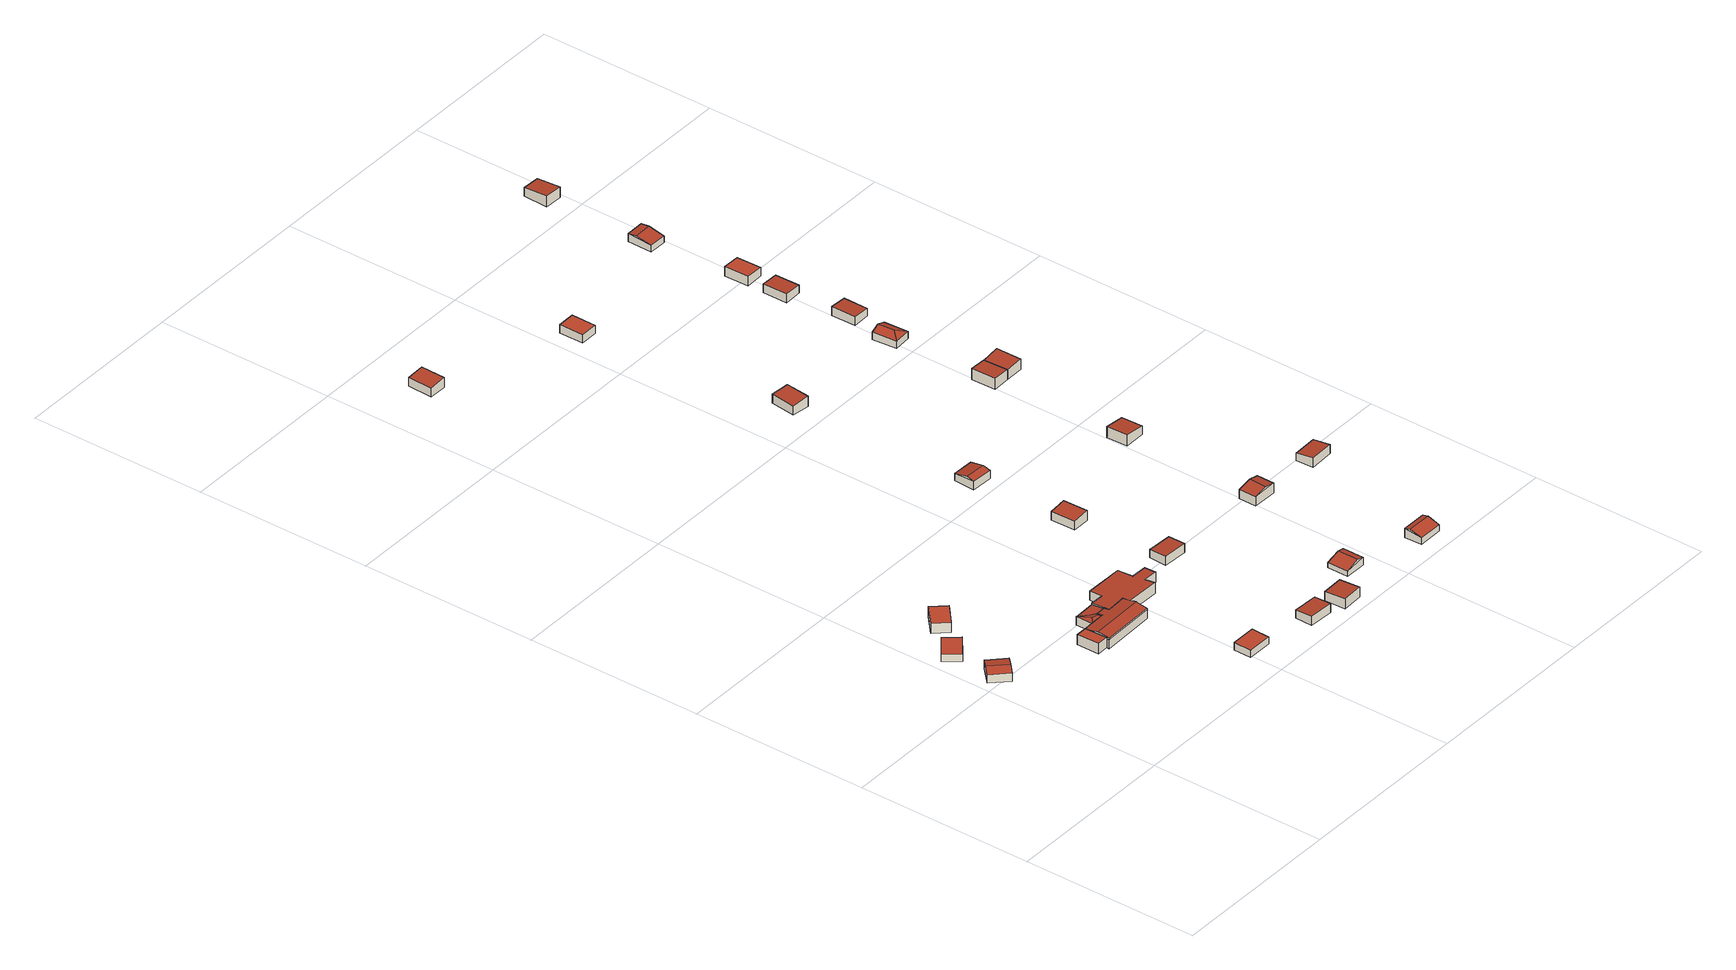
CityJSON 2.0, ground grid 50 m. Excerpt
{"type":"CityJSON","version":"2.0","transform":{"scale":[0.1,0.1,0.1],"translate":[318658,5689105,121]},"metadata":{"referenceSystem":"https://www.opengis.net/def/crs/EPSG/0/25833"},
"CityObjects":{
"building1":{"type":"Building","attributes":{"Dachtyp_tdc":"tdcGableRoof","Gemeindeschluessel":14713000,"Dachneigung":10.08,"QualitaetDacherkennung":74,"Geometrietyp2DReferenz":"3000","function":"31001_9998","roofType":"3100","measuredHeight":3.06},"geometry":[{"type":"MultiSurface","lod":"2","boundaries":[[[0,1,2,3]],[[1,4,5,2]],[[4,6,7,5]],[[6,0,3,7]],[[4,1,8]],[[0,6,9]],[[1,0,9,8]],[[6,4,8,9]],[[3,2,5,7]]],"semantics":{"surfaces":[{"type":"WallSurface"},{"type":"RoofSurface"},{"type":"GroundSurface"}],"values":[0,0,0,0,0,0,1,1,2]}}]},
"building2":{"type":"Building","attributes":{"Dachtyp_tdc":"tdcGableRoof","Gemeindeschluessel":14713000,"Dachneigung":11.35,"QualitaetDacherkennung":38,"Geometrietyp2DReferenz":"3000","function":"31001_9998","roofType":"3100","measuredHeight":3.17},"geometry":[{"type":"MultiSurface","lod":"2","boundaries":[[[10,11,12,13]],[[11,14,15,12]],[[14,16,17,15]],[[16,10,13,17]],[[14,11,18]],[[10,16,19]],[[11,10,19,18]],[[16,14,18,19]],[[13,12,15,17]]],"semantics":{"surfaces":[{"type":"WallSurface"},{"type":"RoofSurface"},{"type":"GroundSurface"}],"values":[0,0,0,0,0,0,1,1,2]}}]},
"building3":{"type":"Building","attributes":{"Dachtyp_tdc":"tdcPolyFlatRoof","Gemeindeschluessel":14713000,"Dachneigung":0,"QualitaetDacherkennung":58,"Geometrietyp2DReferenz":"3000","function":"31001_9998","roofType":"1000","measuredHeight":2.92},"geometry":[{"type":"MultiSurface","lod":"2","boundaries":[[[20,21,22,23]],[[21,24,25,22]],[[24,26,27,25]],[[26,20,23,27]],[[26,24,21,20]],[[23,22,25,27]]],"semantics":{"surfaces":[{"type":"WallSurface"},{"type":"RoofSurface"},{"type":"GroundSurface"}],"values":[0,0,0,0,1,2]}}]},
"building4":{"type":"Building","attributes":{"Dachtyp_tdc":"tdcPolyFlatRoof","Gemeindeschluessel":14713000,"Dachneigung":0,"QualitaetDacherkennung":66,"Geometrietyp2DReferenz":"3000","function":"31001_9998","roofType":"1000","measuredHeight":3},"geometry":[{"type":"MultiSurface","lod":"2","boundaries":[[[28,29,30,31]],[[29,32,33,30]],[[32,34,35,33]],[[34,28,31,35]],[[34,32,29,28]],[[31,30,33,35]]],"semantics":{"surfaces":[{"type":"WallSurface"},{"type":"RoofSurface"},{"type":"GroundSurface"}],"values":[0,0,0,0,1,2]}}]},
"building5":{"type":"Building","attributes":{"Dachtyp_tdc":"tdcFreeFormRoof","Gemeindeschluessel":14713000,"Dachneigung":10.17,"QualitaetDacherkennung":91,"Geometrietyp2DReferenz":"3000","function":"31001_9998","roofType":"5000","measuredHeight":3.56},"geometry":[{"type":"MultiSurface","lod":"2","boundaries":[[[36,37,38,39]],[[37,40,41,38]],[[40,42,43,41]],[[42,44,45,43]],[[44,46,47,45]],[[46,48,49,47]],[[48,50,51,49]],[[50,52,53,51]],[[52,54,55,53]],[[54,56,57,55]],[[56,58,31,57]],[[58,59,35,31]],[[59,60,61,35]],[[60,62,63,61]],[[62,64,65,63]],[[64,66,67,65]],[[66,68,69,67]],[[68,70,71,69]],[[70,72,73,71]],[[72,36,39,73]],[[74,75,76,77,78]],[[68,79,80,81,82,83,76,75,84,85,86,87,88,89,90,91,92,93,70]],[[70,93,72]],[[72,93,92,36]],[[36,92,91,37]],[[37,91,90,40]],[[40,90,89,42]],[[42,89,88,44]],[[44,88,87,46]],[[46,87,86,48]],[[48,86,85,50]],[[50,85,84,52]],[[52,84,75,74,54]],[[58,77,76,83,59]],[[59,83,82,60]],[[60,82,81,62]],[[62,81,80,64]],[[64,80,79,66]],[[66,79,68]],[[56,78,77,58]],[[54,74,78,56]],[[39,38,41,43,45,47,49,51,53,55,57,31,35,61,63,65,67,69,71,73]]],"semantics":{"surfaces":[{"type":"WallSurface"},{"type":"RoofSurface"},{"type":"GroundSurface"}],"values":[0,0,0,0,0,0,0,0,0,0,0,0,0,0,0,0,0,0,0,0,1,1,0,0,0,0,0,0,0,0,0,0,0,0,0,0,0,0,0,0,0,2]}}]},
"building6":{"type":"Building","attributes":{"Gemeindeschluessel":14713000,"Geometrietyp2DReferenz":"3000","function":"31001_9998","roofType":"9999"},"children":["building6-1","building6-2"]},
"building6-1":{"type":"BuildingPart","attributes":{"Dachtyp_tdc":"tdcFreeFormRoof","Dachneigung":14.3,"QualitaetDacherkennung":32,"Geometrietyp2DReferenz":"3000","roofType":"5000","measuredHeight":2.86},"parents":["building6"],"geometry":[{"type":"MultiSurface","lod":"2","boundaries":[[[94,95,96,97]],[[95,98,99,100,96]],[[101,94,97,102]],[[103,104,101,105,98]],[[103,98,95]],[[104,103,95,94]],[[104,94,101]],[[97,96,100,102]],[[105,99,98]],[[102,100,99,105,101]]],"semantics":{"surfaces":[{"type":"WallSurface"},{"type":"RoofSurface"},{"type":"GroundSurface"},{"type":"ClosureSurface"}],"values":[0,0,0,1,1,1,1,2,0,3]}}]},
"building6-2":{"type":"BuildingPart","attributes":{"Dachtyp_tdc":"tdcPolyFlatRoof","Dachneigung":4.3,"QualitaetDacherkennung":59,"Geometrietyp2DReferenz":"3000","roofType":"2100","measuredHeight":2.55},"parents":["building6"],"geometry":[{"type":"MultiSurface","lod":"2","boundaries":[[[106,70,107,108]],[[70,68,101,102,107]],[[99,106,108,100]],[[99,105,68,70,106]],[[108,107,102,100]],[[105,101,68]],[[99,100,102,101,105]]],"semantics":{"surfaces":[{"type":"WallSurface"},{"type":"RoofSurface"},{"type":"GroundSurface"},{"type":"ClosureSurface"}],"values":[0,0,0,1,2,0,3]}}]},
"building7":{"type":"Building","attributes":{"Dachtyp_tdc":"tdcPolyFlatRoof","Gemeindeschluessel":14713000,"Dachneigung":2.62,"QualitaetDacherkennung":82,"Geometrietyp2DReferenz":"3000","function":"31001_9998","roofType":"2100","measuredHeight":2.39},"geometry":[{"type":"MultiSurface","lod":"2","boundaries":[[[109,110,111,112]],[[110,113,114,111]],[[113,115,116,114]],[[115,109,112,116]],[[115,113,110,109]],[[112,111,114,116]]],"semantics":{"surfaces":[{"type":"WallSurface"},{"type":"RoofSurface"},{"type":"GroundSurface"}],"values":[0,0,0,0,1,2]}}]},
"building8":{"type":"Building","attributes":{"Dachtyp_tdc":"tdcPolyFlatRoof","Gemeindeschluessel":14713000,"Dachneigung":3.15,"QualitaetDacherkennung":80,"Geometrietyp2DReferenz":"3000","function":"31001_9998","roofType":"2100","measuredHeight":3.2},"geometry":[{"type":"MultiSurface","lod":"2","boundaries":[[[117,118,119,120]],[[118,121,122,119]],[[121,123,124,122]],[[123,125,126,124]],[[125,127,128,126]],[[127,129,130,128]],[[129,131,132,130]],[[131,133,134,132]],[[133,135,136,134]],[[135,137,138,136]],[[137,139,140,138]],[[139,141,142,140]],[[141,143,144,142]],[[143,145,146,144]],[[145,147,148,146]],[[147,149,150,148]],[[149,151,152,150]],[[151,117,120,152]],[[151,149,147,145,143,141,139,137,135,133,131,129,127,125,123,121,118,117]],[[120,119,122,124,126,128,130,132,134,136,138,140,142,144,146,148,150,152]]],"semantics":{"surfaces":[{"type":"WallSurface"},{"type":"RoofSurface"},{"type":"GroundSurface"}],"values":[0,0,0,0,0,0,0,0,0,0,0,0,0,0,0,0,0,0,1,2]}}]},
"building9":{"type":"Building","attributes":{"Dachtyp_tdc":"tdcPolyFlatRoof","Gemeindeschluessel":14713000,"Dachneigung":3.42,"QualitaetDacherkennung":80,"Geometrietyp2DReferenz":"3000","function":"31001_9998","roofType":"2100","measuredHeight":2.65},"geometry":[{"type":"MultiSurface","lod":"2","boundaries":[[[153,154,155,156]],[[154,157,158,155]],[[157,159,160,158]],[[159,153,156,160]],[[159,157,154,153]],[[156,155,158,160]]],"semantics":{"surfaces":[{"type":"WallSurface"},{"type":"RoofSurface"},{"type":"GroundSurface"}],"values":[0,0,0,0,1,2]}}]},
"building10":{"type":"Building","attributes":{"Dachtyp_tdc":"tdcPolyFlatRoof","Gemeindeschluessel":14713000,"Dachneigung":3.77,"QualitaetDacherkennung":80,"Geometrietyp2DReferenz":"3000","function":"31001_9998","roofType":"2100","measuredHeight":3.01},"geometry":[{"type":"MultiSurface","lod":"2","boundaries":[[[161,162,163,164]],[[162,165,166,163]],[[165,167,168,166]],[[167,161,164,168]],[[167,165,162,161]],[[164,163,166,168]]],"semantics":{"surfaces":[{"type":"WallSurface"},{"type":"RoofSurface"},{"type":"GroundSurface"}],"values":[0,0,0,0,1,2]}}]},
"building11":{"type":"Building","attributes":{"Dachtyp_tdc":"tdcPolyFlatRoof","Gemeindeschluessel":14713000,"Dachneigung":3.07,"QualitaetDacherkennung":66,"Geometrietyp2DReferenz":"3000","function":"31001_9998","roofType":"2100","measuredHeight":2.6},"geometry":[{"type":"MultiSurface","lod":"2","boundaries":[[[169,170,171,172]],[[170,173,174,171]],[[173,175,176,174]],[[175,169,172,176]],[[175,173,170,169]],[[172,171,174,176]]],"semantics":{"surfaces":[{"type":"WallSurface"},{"type":"RoofSurface"},{"type":"GroundSurface"}],"values":[0,0,0,0,1,2]}}]},
"building12":{"type":"Building","attributes":{"Dachtyp_tdc":"tdcPolyFlatRoof","Gemeindeschluessel":14713000,"Dachneigung":4.55,"QualitaetDacherkennung":79,"Geometrietyp2DReferenz":"3000","function":"31001_9998","roofType":"2100","measuredHeight":2.93},"geometry":[{"type":"MultiSurface","lod":"2","boundaries":[[[177,178,179,180]],[[178,181,182,179]],[[181,183,184,182]],[[183,177,180,184]],[[183,181,178,177]],[[180,179,182,184]]],"semantics":{"surfaces":[{"type":"WallSurface"},{"type":"RoofSurface"},{"type":"GroundSurface"}],"values":[0,0,0,0,1,2]}}]},
"building13":{"type":"Building","attributes":{"Dachtyp_tdc":"tdcPolyFlatRoof","Gemeindeschluessel":14713000,"Dachneigung":4.86,"QualitaetDacherkennung":92,"Geometrietyp2DReferenz":"3000","function":"31001_9998","roofType":"2100","measuredHeight":2.9},"geometry":[{"type":"MultiSurface","lod":"2","boundaries":[[[185,186,187,188]],[[186,189,190,187]],[[189,191,192,190]],[[191,185,188,192]],[[191,189,186,185]],[[188,187,190,192]]],"semantics":{"surfaces":[{"type":"WallSurface"},{"type":"RoofSurface"},{"type":"GroundSurface"}],"values":[0,0,0,0,1,2]}}]},
"building14":{"type":"Building","attributes":{"Dachtyp_tdc":"tdcGableRoof","Gemeindeschluessel":14713000,"Dachneigung":18.81,"QualitaetDacherkennung":91,"Geometrietyp2DReferenz":"3000","function":"31001_9998","roofType":"3100","measuredHeight":2.88},"geometry":[{"type":"MultiSurface","lod":"2","boundaries":[[[193,194,195,196]],[[194,197,198,195]],[[197,199,200,198]],[[199,193,196,200]],[[197,194,201]],[[193,199,202]],[[194,193,202,201]],[[199,197,201,202]],[[196,195,198,200]]],"semantics":{"surfaces":[{"type":"WallSurface"},{"type":"RoofSurface"},{"type":"GroundSurface"}],"values":[0,0,0,0,0,0,1,1,2]}}]},
"building15":{"type":"Building","attributes":{"Dachtyp_tdc":"tdcGableRoof","Gemeindeschluessel":14713000,"Dachneigung":13.33,"QualitaetDacherkennung":83,"Geometrietyp2DReferenz":"3000","function":"31001_9998","roofType":"3100","measuredHeight":3},"geometry":[{"type":"MultiSurface","lod":"2","boundaries":[[[203,204,205,206]],[[204,207,208,205]],[[207,209,210,208]],[[209,203,206,210]],[[207,204,211]],[[203,209,212]],[[204,203,212,211]],[[209,207,211,212]],[[206,205,208,210]]],"semantics":{"surfaces":[{"type":"WallSurface"},{"type":"RoofSurface"},{"type":"GroundSurface"}],"values":[0,0,0,0,0,0,1,1,2]}}]},
"building16":{"type":"Building","attributes":{"Dachtyp_tdc":"tdcPolyFlatRoof","Gemeindeschluessel":14713000,"Dachneigung":5.1,"QualitaetDacherkennung":85,"Geometrietyp2DReferenz":"3000","function":"31001_9998","roofType":"2100","measuredHeight":3.06},"geometry":[{"type":"MultiSurface","lod":"2","boundaries":[[[213,214,215,216]],[[214,217,218,215]],[[217,219,220,218]],[[219,213,216,220]],[[219,217,214,213]],[[216,215,218,220]]],"semantics":{"surfaces":[{"type":"WallSurface"},{"type":"RoofSurface"},{"type":"GroundSurface"}],"values":[0,0,0,0,1,2]}}]},
"building17":{"type":"Building","attributes":{"Dachtyp_tdc":"tdcGableRoof","Gemeindeschluessel":14713000,"Dachneigung":18.92,"QualitaetDacherkennung":72,"Geometrietyp2DReferenz":"3000","function":"31001_9998","roofType":"3100","measuredHeight":3.11},"geometry":[{"type":"MultiSurface","lod":"2","boundaries":[[[221,222,223,224]],[[222,225,226,223]],[[225,227,228,226]],[[227,221,224,228]],[[225,222,229]],[[221,227,230]],[[222,221,230,229]],[[227,225,229,230]],[[224,223,226,228]]],"semantics":{"surfaces":[{"type":"WallSurface"},{"type":"RoofSurface"},{"type":"GroundSurface"}],"values":[0,0,0,0,0,0,1,1,2]}}]},
"building18":{"type":"Building","attributes":{"Dachtyp_tdc":"tdcGableRoof","Gemeindeschluessel":14713000,"Dachneigung":11.51,"QualitaetDacherkennung":73,"Geometrietyp2DReferenz":"3000","function":"31001_9998","roofType":"3100","measuredHeight":3.46},"geometry":[{"type":"MultiSurface","lod":"2","boundaries":[[[231,232,233,234]],[[232,235,236,233]],[[235,237,238,236]],[[237,231,234,238]],[[235,232,239]],[[231,237,240]],[[232,231,240,239]],[[237,235,239,240]],[[234,233,236,238]]],"semantics":{"surfaces":[{"type":"WallSurface"},{"type":"RoofSurface"},{"type":"GroundSurface"}],"values":[0,0,0,0,0,0,1,1,2]}}]},
"building19":{"type":"Building","attributes":{"Dachtyp_tdc":"tdcPolyFlatRoof","Gemeindeschluessel":14713000,"Dachneigung":0,"QualitaetDacherkennung":89,"Geometrietyp2DReferenz":"3000","function":"31001_9998","roofType":"1000","measuredHeight":2.4},"geometry":[{"type":"MultiSurface","lod":"2","boundaries":[[[241,242,243,244]],[[242,245,246,243]],[[245,247,248,246]],[[247,241,244,248]],[[247,245,242,241]],[[244,243,246,248]]],"semantics":{"surfaces":[{"type":"WallSurface"},{"type":"RoofSurface"},{"type":"GroundSurface"}],"values":[0,0,0,0,1,2]}}]},
"building20":{"type":"Building","attributes":{"Dachtyp_tdc":"tdcPolyFlatRoof","Gemeindeschluessel":14713000,"Dachneigung":6.09,"QualitaetDacherkennung":80,"Geometrietyp2DReferenz":"3000","function":"31001_9998","roofType":"2100","measuredHeight":3.15},"geometry":[{"type":"MultiSurface","lod":"2","boundaries":[[[249,250,251,252]],[[250,253,254,251]],[[253,255,256,254]],[[255,249,252,256]],[[255,253,250,249]],[[252,251,254,256]]],"semantics":{"surfaces":[{"type":"WallSurface"},{"type":"RoofSurface"},{"type":"GroundSurface"}],"values":[0,0,0,0,1,2]}}]},
"building21":{"type":"Building","attributes":{"Dachtyp_tdc":"tdcPolyFlatRoof","Gemeindeschluessel":14713000,"Dachneigung":6.44,"QualitaetDacherkennung":90,"Geometrietyp2DReferenz":"3000","function":"31001_9998","roofType":"2100","measuredHeight":2.7},"geometry":[{"type":"MultiSurface","lod":"2","boundaries":[[[257,258,259,260]],[[258,261,262,259]],[[261,263,264,262]],[[263,257,260,264]],[[263,261,258,257]],[[260,259,262,264]]],"semantics":{"surfaces":[{"type":"WallSurface"},{"type":"RoofSurface"},{"type":"GroundSurface"}],"values":[0,0,0,0,1,2]}}]},
"building22":{"type":"Building","attributes":{"Dachtyp_tdc":"tdcPolyFlatRoof","Gemeindeschluessel":14713000,"Dachneigung":4.92,"QualitaetDacherkennung":94,"Geometrietyp2DReferenz":"3000","function":"31001_9998","roofType":"2100","measuredHeight":3.26},"geometry":[{"type":"MultiSurface","lod":"2","boundaries":[[[265,266,267,268]],[[266,269,270,267]],[[269,271,272,270]],[[271,265,268,272]],[[271,269,266,265]],[[268,267,270,272]]],"semantics":{"surfaces":[{"type":"WallSurface"},{"type":"RoofSurface"},{"type":"GroundSurface"}],"values":[0,0,0,0,1,2]}}]},
"building23":{"type":"Building","attributes":{"Dachtyp_tdc":"tdcPolyFlatRoof","Gemeindeschluessel":14713000,"Dachneigung":3.39,"QualitaetDacherkennung":94,"Geometrietyp2DReferenz":"3000","function":"31001_9998","roofType":"2100","measuredHeight":2.98},"geometry":[{"type":"MultiSurface","lod":"2","boundaries":[[[273,274,275,276]],[[274,277,278,275]],[[277,279,280,278]],[[279,273,276,280]],[[279,277,274,273]],[[276,275,278,280]]],"semantics":{"surfaces":[{"type":"WallSurface"},{"type":"RoofSurface"},{"type":"GroundSurface"}],"values":[0,0,0,0,1,2]}}]},
"building24":{"type":"Building","attributes":{"Dachtyp_tdc":"tdcFreeFormRoof","Gemeindeschluessel":14713000,"Dachneigung":18.47,"QualitaetDacherkennung":76,"Geometrietyp2DReferenz":"3000","function":"31001_9998","roofType":"5000","measuredHeight":2.98},"geometry":[{"type":"MultiSurface","lod":"2","boundaries":[[[281,282,283,284]],[[282,285,286,283]],[[285,287,288,286]],[[287,281,284,288]],[[289,290,287,285]],[[289,285,282]],[[290,289,282,281]],[[290,281,287]],[[284,283,286,288]]],"semantics":{"surfaces":[{"type":"WallSurface"},{"type":"RoofSurface"},{"type":"GroundSurface"}],"values":[0,0,0,0,1,0,1,1,2]}}]},
"building25":{"type":"Building","attributes":{"Dachtyp_tdc":"tdcPolyFlatRoof","Gemeindeschluessel":14713000,"Dachneigung":4.29,"QualitaetDacherkennung":92,"Geometrietyp2DReferenz":"3000","function":"31001_9998","roofType":"2100","measuredHeight":2.54},"geometry":[{"type":"MultiSurface","lod":"2","boundaries":[[[291,292,293,294]],[[292,295,296,293]],[[295,297,298,296]],[[297,291,294,298]],[[297,295,292,291]],[[294,293,296,298]]],"semantics":{"surfaces":[{"type":"WallSurface"},{"type":"RoofSurface"},{"type":"GroundSurface"}],"values":[0,0,0,0,1,2]}}]},
"building26":{"type":"Building","attributes":{"Dachtyp_tdc":"tdcPolyFlatRoof","Gemeindeschluessel":14713000,"Dachneigung":4.05,"QualitaetDacherkennung":95,"Geometrietyp2DReferenz":"3000","function":"31001_9998","roofType":"2100","measuredHeight":2.66},"geometry":[{"type":"MultiSurface","lod":"2","boundaries":[[[299,300,301,302]],[[300,303,304,301]],[[303,305,306,304]],[[305,299,302,306]],[[305,303,300,299]],[[302,301,304,306]]],"semantics":{"surfaces":[{"type":"WallSurface"},{"type":"RoofSurface"},{"type":"GroundSurface"}],"values":[0,0,0,0,1,2]}}]},
"building27":{"type":"Building","attributes":{"Dachtyp_tdc":"tdcPolyFlatRoof","Gemeindeschluessel":14713000,"Dachneigung":2.71,"QualitaetDacherkennung":88,"Geometrietyp2DReferenz":"3000","function":"31001_9998","roofType":"2100","measuredHeight":2.85},"geometry":[{"type":"MultiSurface","lod":"2","boundaries":[[[307,308,309,310]],[[308,311,312,309]],[[311,313,314,312]],[[313,307,310,314]],[[313,311,308,307]],[[310,309,312,314]]],"semantics":{"surfaces":[{"type":"WallSurface"},{"type":"RoofSurface"},{"type":"GroundSurface"}],"values":[0,0,0,0,1,2]}}]},
"building28":{"type":"Building","attributes":{"Dachtyp_tdc":"tdcGableRoof","Gemeindeschluessel":14713000,"Dachneigung":11.61,"QualitaetDacherkennung":96,"Geometrietyp2DReferenz":"3000","function":"31001_9998","roofType":"3100","measuredHeight":2.84},"geometry":[{"type":"MultiSurface","lod":"2","boundaries":[[[315,316,317,318]],[[316,319,320,317]],[[319,321,322,320]],[[321,315,318,322]],[[319,316,323]],[[315,321,324]],[[316,315,324,323]],[[321,319,323,324]],[[318,317,320,322]]],"semantics":{"surfaces":[{"type":"WallSurface"},{"type":"RoofSurface"},{"type":"GroundSurface"}],"values":[0,0,0,0,0,0,1,1,2]}}]},
"building29":{"type":"Building","attributes":{"Dachtyp_tdc":"tdcPolyFlatRoof","Gemeindeschluessel":14713000,"Dachneigung":5.54,"QualitaetDacherkennung":70,"Geometrietyp2DReferenz":"3000","function":"31001_9998","roofType":"2100","measuredHeight":3.19},"geometry":[{"type":"MultiSurface","lod":"2","boundaries":[[[325,326,327,328]],[[326,329,330,327]],[[329,331,332,330]],[[331,325,328,332]],[[331,329,326,325]],[[328,327,330,332]]],"semantics":{"surfaces":[{"type":"WallSurface"},{"type":"RoofSurface"},{"type":"GroundSurface"}],"values":[0,0,0,0,1,2]}}]}
},
"vertices":[
[43,462,58],[1,505,58],[1,505,34],[43,462,34],[44,547,59],[44,547,34],[86,505,59],[86,505,34],[20,524,65],[62,481,65],
[37,608,53],[6,648,53],[6,648,32],[37,608,32],[61,691,54],[61,691,32],[92,651,54],[92,651,32],[47,680,64],[78,640,64],
[88,744,56],[140,791,56],[140,791,27],[88,744,27],[174,754,56],[174,754,27],[122,707,56],[122,707,27],
[289,366,66],[257,366,66],[257,366,36],[289,366,36],[256,429,66],[256,429,36],[287,429,66],[287,429,36],
[384,432,62],[390,432,62],[390,432,36],[384,432,36],[422,433,62],[422,433,36],[430,434,62],[430,434,36],[439,434,62],[439,434,36],[441,434,62],[441,434,36],[441,413,62],[441,413,36],[442,401,62],[442,401,36],[442,395,62],[442,395,36],[443,362,62],[443,362,36],[289,358,62],[289,358,36],[289,366,62],[287,429,62],[291,429,62],[291,429,36],[303,430,62],[303,430,36],[318,430,62],[318,430,36],[358,431,62],[358,431,36],[358,448,62],[358,448,36],[384,448,62],[384,448,36],[384,445,62],[384,445,36],[443,362,66],[442,394,72],[288,391,72],[289,366,68],[289,358,66],[358,431,65],[318,430,65],[303,430,65],[291,429,65],[287,429,65],[442,395,72],[442,401,71],[441,413,69],[441,434,65],[439,434,65],[430,434,65],[422,433,65],[390,432,65],[384,432,65],[384,445,63],
[358,431,61],[318,430,61],[318,430,37],[358,431,37],[318,480,61],[318,480,60],[318,480,37],[358,448,61],[358,448,37],[334,446,65],[353,440,64],[344,458,61],
[382,482,60],[384,448,37],[382,482,37],
[463,64,61],[463,114,63],[463,114,40],[463,64,40],[533,114,63],[533,114,40],[533,64,61],[533,64,40],
[441,434,66],[439,434,66],[439,434,35],[441,434,35],[430,434,66],[430,434,35],[422,433,66],[422,433,35],[390,432,66],[390,432,35],[384,432,66],[384,432,35],[384,445,66],[384,445,35],[384,448,65],[384,448,35],[382,482,64],[382,482,35],[420,481,64],[420,481,35],[421,518,62],[421,518,35],[530,518,61],[530,518,35],[530,472,64],[530,472,35],[575,471,64],[575,471,35],[574,437,66],[574,437,35],[535,438,66],[535,438,35],[538,410,67],[538,410,35],[441,413,67],[441,413,35],
[729,76,63],[727,26,66],[727,26,39],[729,76,39],[657,29,66],[657,29,39],[659,79,63],[659,79,39],
[758,6,71],[757,66,67],[757,66,41],[758,6,41],[817,68,67],[817,68,41],[818,8,71],[818,8,41],
[642,459,64],[645,509,61],[645,509,38],[642,459,38],[715,506,61],[715,506,38],[712,456,64],[712,456,38],
[201,2301,39],[151,2302,35],[151,2302,10],[201,2301,10],[153,2372,35],[153,2372,10],[203,2371,39],[203,2371,10],
[678,724,64],[628,723,60],[628,723,35],[678,724,35],[626,793,60],[626,793,35],[676,794,64],[676,794,35],
[867,82,57],[867,142,57],[867,142,42],[867,82,42],[927,141,65],[927,141,42],[927,81,65],[927,81,42],[906,141,70],[906,81,70],
[674,1015,58],[614,1018,58],[614,1018,33],[674,1015,33],[617,1078,54],[617,1078,33],[677,1075,54],[677,1075,33],[615,1038,63],[675,1036,63],
[608,1622,55],[658,1615,59],[658,1615,29],[608,1622,29],[649,1546,59],[649,1546,29],[599,1552,55],[599,1552,29],
[1077,71,70],[1147,71,70],[1147,71,43],[1077,71,43],[1148,21,62],[1148,21,43],[1078,21,62],[1078,21,43],[1147,54,74],[1077,54,74],
[965,436,67],[966,486,67],[966,486,40],[965,436,40],[1036,485,68],[1036,485,40],[1035,435,68],[1035,435,40],[1005,485,75],[1004,435,75],
[538,2211,43],[588,2212,43],[588,2212,19],[538,2211,19],[588,2142,43],[588,2142,19],[538,2141,43],[538,2141,19],
[976,894,68],[1036,895,61],[1036,895,36],[976,894,36],[1038,835,61],[1038,835,36],[978,834,68],[978,834,36],
[1245,477,60],[1246,427,66],[1246,427,39],[1245,477,39],[1177,425,66],[1177,425,39],[1175,475,60],[1175,475,39],
[972,1300,65],[1022,1302,61],[1022,1302,32],[972,1300,32],[1025,1232,61],[1025,1232,32],[975,1230,65],[975,1230,32],
[1077,1232,63],[1025,1232,60],[1025,1232,33],[1077,1232,33],[1022,1302,60],[1022,1302,33],[1077,1305,63],[1077,1305,33],
[965,1521,52],[960,1591,52],[960,1591,31],[965,1521,31],[1010,1594,52],[1010,1594,31],[1015,1525,52],[1015,1525,31],[985,1593,61],[988,1548,61],
[981,1730,55],[1031,1731,51],[1031,1731,29],[981,1730,29],[1032,1661,51],[1032,1661,29],[982,1660,55],[982,1660,29],
[958,1919,53],[1008,1920,50],[1008,1920,27],[958,1919,27],[1009,1850,50],[1009,1850,27],[959,1849,53],[959,1849,27],
[957,2035,54],[1007,2036,52],[1007,2036,26],[957,2035,26],[1009,1966,52],[1009,1966,26],[959,1965,54],[959,1965,26],
[934,2309,45],[985,2309,45],[985,2309,21],[934,2309,21],[984,2239,40],[984,2239,21],[934,2239,40],[934,2239,21],[984,2284,49],[934,2284,49],
[988,2625,39],[986,2555,46],[986,2555,14],[988,2625,14],[936,2557,46],[936,2557,14],[939,2627,39],[939,2627,14]
]}
